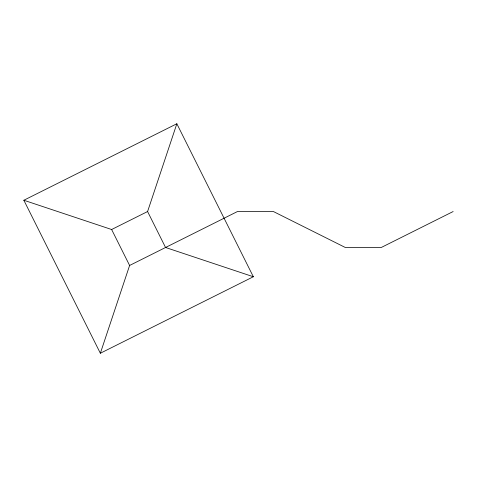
<?xml version="1.0" encoding="UTF-8"?>
<svg xmlns="http://www.w3.org/2000/svg" width="477" height="477" viewBox="0 0 477 477"><rect width="100%" height="100%" fill="white"/><g stroke="black" fill="none" stroke-linecap="round" stroke-linejoin="round"><path stroke-width="0.72" d="M100.349 353.242L253.341 276.749L176.842 123.758L23.85 200.251L100.349 353.242L129.607 265.462L237.457 211.538L273.404 211.538L345.3 247.485L381.254 247.485L453.15 211.538M23.85 200.251L111.63 229.515L147.584 211.538L176.842 123.758M253.341 276.749L165.555 247.485L147.584 211.538M111.63 229.515L129.607 265.462"/></g></svg>
